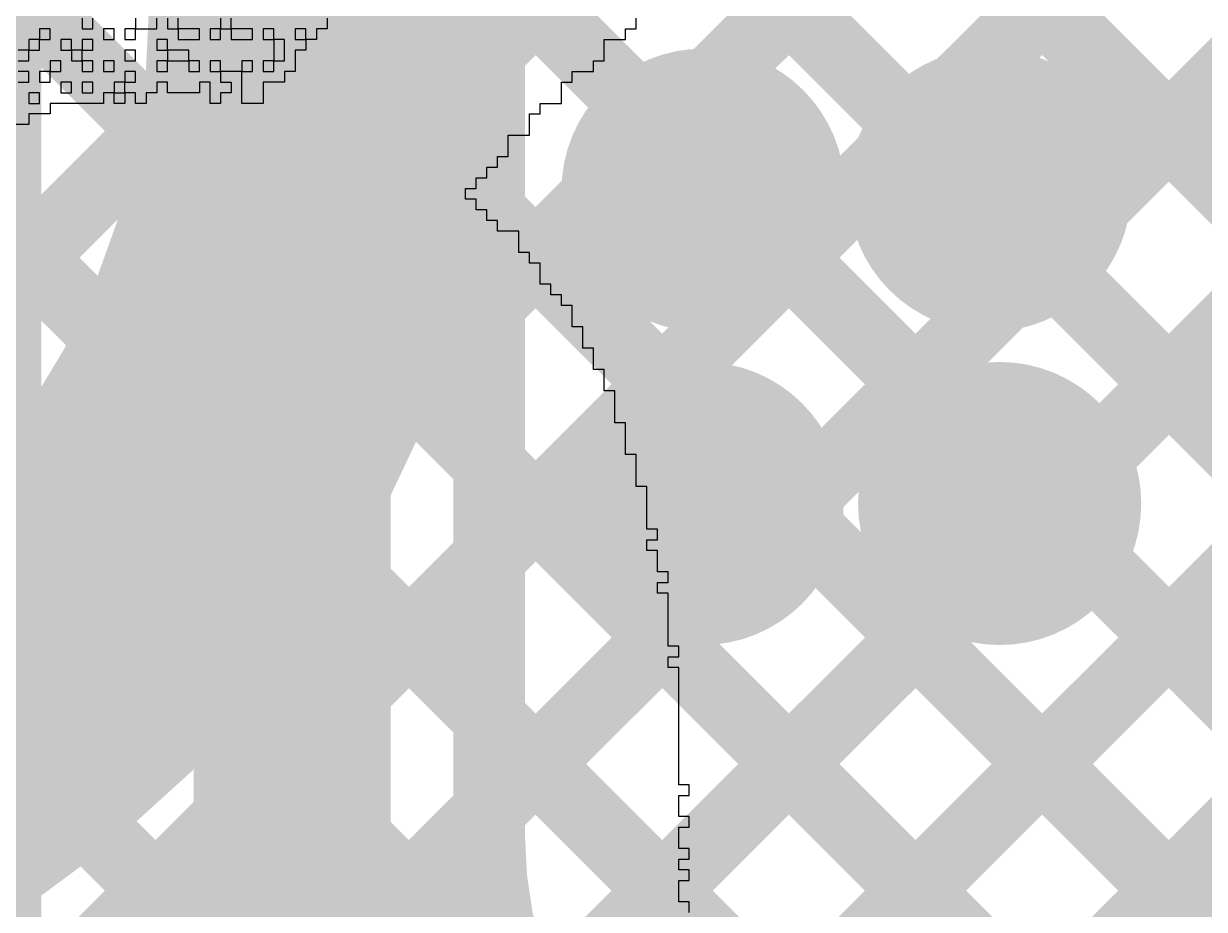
# Model space of a CAD drawing. Header units: millimetres. Extents: x 3.06 to 5.82, y 1.29 to 3.84.
# Drawn here: x 4.737 to 4.8689, y 2.0627 to 2.1616 of the extents above; entities that cross this region are included whole.
import ezdxf

# ---------------------------------------------------------------- set-up
doc = ezdxf.new("R2010")
doc.units = ezdxf.units.MM
doc.header["$MEASUREMENT"] = 0
for name, color, linetype in [('BottomLayer', 5, 'Continuous'), ('BottomSolder', 6, 'Continuous'), ('MultiLayer', 9, 'Continuous'), ('TopLayer', 1, 'Continuous'), ('TopOverlay', 2, 'Continuous'), ('TopSolder', 216, 'Continuous'), ('ViaHoleLayer', 16, 'Continuous')]:
    doc.layers.add(name, color=color, linetype=linetype)

msp = doc.modelspace()

# ---------------------------------------------------------------- linework, layer by layer
at = {"layer": 'BottomLayer'}
for points, const_width in [([(4.767, 2.071), (4.767, 2.726)], 0.022), ([(4.789, 2.071), (4.789, 2.726)], 0.008), ([(4.789, 2.1585619), (5.355, 2.7245619)], 0.008), ([(4.789, 2.1302776), (5.3596787, 2.7009563)], 0.008), ([(4.789, 2.1019933), (5.3728118, 2.6858051)], 0.008), ([(4.789, 2.073709), (5.2974022, 2.5821112)], 0.008), ([(4.793679, 2.0501037), (5.299, 2.5554247)], 0.008), ([(4.8058669, 2.0340073), (5.299, 2.5271404)], 0.008), ([(4.8241438, 2.0239999), (5.3021298, 2.5019859)], 0.008), ([(4.789, 2.2255018), (5.307, 1.7075018)], 0.008), ([(4.789, 2.1972175), (5.307, 1.6792175)], 0.008), ([(4.789, 2.1689332), (5.307, 1.6509332)], 0.008), ([(4.789, 2.1406489), (5.307, 1.6226489)], 0.008), ([(4.789, 2.1123646), (4.8819092, 2.0194554)], 0.008), ([(4.789, 2.0840803), (4.8510803, 2.022)], 0.008), ([(4.272, 2.056), (4.719, 2.056)], 0.04)]:
    msp.add_lwpolyline(points, dxfattribs=dict(at, const_width=const_width))
for points, const_width in [([(4.787, 2.1585619, 1), (4.791, 2.1585619, 1)], 0.004), ([(4.8069831, 2.143, 1), (4.8187941, 2.143, 1)], 0.011811), ([(4.8389831, 2.143, 1), (4.8507941, 2.143, 1)], 0.011811), ([(4.787, 2.1406489, 1), (4.791, 2.1406489, 1)], 0.004), ([(4.787, 2.1302776, 1), (4.791, 2.1302776, 1)], 0.004), ([(4.8068717, 2.108, 1), (4.8186827, 2.108, 1)], 0.011811), ([(4.8400945, 2.108, 1), (4.8519055, 2.108, 1)], 0.011811), ([(4.787, 2.1123646, 1), (4.791, 2.1123646, 1)], 0.004), ([(4.787, 2.1019933, 1), (4.791, 2.1019933, 1)], 0.004), ([(4.787, 2.0840803, 1), (4.791, 2.0840803, 1)], 0.004), ([(4.7615, 2.071, 1), (4.7725, 2.071, 1)], 0.011), ([(4.7615, 2.071, 1), (4.7725, 2.071, 1)], 0.011), ([(4.787, 2.073709, 1), (4.791, 2.073709, 1)], 0.004), ([(4.709, 2.056, 1), (4.729, 2.056, 1)], 0.02), ([(4.787, 2.071, 1), (4.791, 2.071, 1)], 0.004), ([(4.787, 2.071, 1), (4.791, 2.071, 1)], 0.004)]:
    msp.add_lwpolyline(points, format="xyb", close=True, dxfattribs=dict(at, const_width=const_width))
for points, const_width in [([(4.838, 2, -0.4142135623730951), (4.767, 2.071)], 0.022), ([(4.838, 2.022, -0.4142135623730951), (4.789, 2.071)], 0.008)]:
    msp.add_lwpolyline(points, format="xyb", dxfattribs=dict(at, const_width=const_width))
msp.add_solid([(4.701, 2.036), (4.739, 2.036), (4.701, 3.474), (4.739, 3.474)], dxfattribs=at)
at = {"layer": 'BottomSolder', "const_width": 0.015811}
for points in [[(4.8049831, 2.143, 1), (4.8207941, 2.143, 1)], [(4.8369831, 2.143, 1), (4.8527941, 2.143, 1)], [(4.8048717, 2.108, 1), (4.8206827, 2.108, 1)], [(4.8380945, 2.108, 1), (4.8539055, 2.108, 1)]]:
    msp.add_lwpolyline(points, format="xyb", close=True, dxfattribs=at)
at = {"layer": 'MultiLayer', "const_width": 0.011811}
for points in [[(4.8069831, 2.143, 1), (4.8187941, 2.143, 1)], [(4.8389831, 2.143, 1), (4.8507941, 2.143, 1)], [(4.8068717, 2.108, 1), (4.8186827, 2.108, 1)], [(4.8400945, 2.108, 1), (4.8519055, 2.108, 1)]]:
    msp.add_lwpolyline(points, format="xyb", close=True, dxfattribs=at)
at = {"layer": 'TopLayer'}
for points, const_width in [([(4.5958695, 2.022), (5.0138695, 2.44)], 0.008), ([(4.6241538, 2.022), (5.0421538, 2.44)], 0.008), ([(4.6457753, 2.0153372), (5.0704381, 2.44)], 0.008), ([(4.6599175, 2.0011951), (5.0987224, 2.44)], 0.008), ([(4.6708195, 1.9838128), (5.1270067, 2.44)], 0.008), ([(4.671, 1.955709), (5.155291, 2.44)], 0.008), ([(4.671, 1.9274247), (5.1835753, 2.44)], 0.008), ([(4.671, 1.8991404), (5.2118596, 2.44)], 0.008), ([(4.671, 1.8708561), (5.2401439, 2.44)], 0.008), ([(4.771, 2.1629921), (4.771, 2.341)], 0.04), ([(4.4668125, 2.3496992), (4.848, 1.9685117)], 0.008), ([(4.581875, 2.3477739), (4.9706489, 1.959)], 0.008), ([(4.5813698, 2.3199948), (4.8819092, 2.0194554)], 0.008), ([(4.6954697, 2.3190322), (4.992, 2.0225018)], 0.008), ([(4.5672277, 2.3058527), (4.855484, 2.0175963)], 0.008), ([(4.6813275, 2.30489), (4.992, 1.9942175)], 0.008), ([(4.544796, 2.3), (4.8473302, 1.9974658)], 0.008), ([(4.6579332, 2.3), (4.9866174, 1.9713158)], 0.008)]:
    msp.add_lwpolyline(points, dxfattribs=dict(at, const_width=const_width))
at = {"layer": 'TopLayer', "const_width": 0.04}
msp.add_lwpolyline([(4.771, 2.1629921, -0.4142135623730951), (4.671, 2.0629921)], format="xyb", dxfattribs=at)
at = {"layer": 'TopLayer'}
for points, const_width in [([(4.761, 2.1629921, 1), (4.781, 2.1629921, 1)], 0.02), ([(4.761, 2.1629921, 1), (4.781, 2.1629921, 1)], 0.02), ([(4.8069831, 2.143, 1), (4.8187941, 2.143, 1)], 0.011811), ([(4.8389831, 2.143, 1), (4.8507941, 2.143, 1)], 0.011811), ([(4.8068717, 2.108, 1), (4.8186827, 2.108, 1)], 0.011811), ([(4.8400945, 2.108, 1), (4.8519055, 2.108, 1)], 0.011811)]:
    msp.add_lwpolyline(points, format="xyb", close=True, dxfattribs=dict(at, const_width=const_width))
at = {"layer": 'TopOverlay'}
for p, q in [((4.743563, 2.1622149), (4.743563, 2.1610256)), ((4.7447522, 2.1610256), (4.7447522, 2.1622149)), ((4.7495093, 2.1622149), (4.7495093, 2.1610256)), ((4.7518877, 2.1610256), (4.7518877, 2.1622149)), ((4.753077, 2.1622149), (4.753077, 2.1610256)), ((4.7542663, 2.1610256), (4.7542663, 2.1622149)), ((4.7590232, 2.1622149), (4.7590232, 2.1610256)), ((4.7602125, 2.1610256), (4.7602125, 2.1622149)), ((4.7709158, 2.1622149), (4.7709158, 2.1610256)), ((4.8054043, 2.1610256), (4.8054043, 2.1622149)), ((4.7399952, 2.1610256), (4.7388059, 2.1610256)), ((4.7388059, 2.1610256), (4.7388059, 2.1598363)), ((4.7399952, 2.1598363), (4.7399952, 2.1610256)), ((4.743563, 2.1610256), (4.7447522, 2.1610256)), ((4.7471307, 2.1610256), (4.7459414, 2.1610256)), ((4.7459414, 2.1610256), (4.7459414, 2.1598363)), ((4.7471307, 2.1598363), (4.7471307, 2.1610256)), ((4.7495093, 2.1610256), (4.74832, 2.1610256)), ((4.74832, 2.1610256), (4.74832, 2.1598363)), ((4.7495093, 2.1610256), (4.7518877, 2.1610256)), ((4.7495093, 2.1598363), (4.7495093, 2.1610256)), ((4.753077, 2.1610256), (4.7542663, 2.1610256)), ((4.7542663, 2.1610256), (4.7542663, 2.1598363)), ((4.7566447, 2.1610256), (4.7542663, 2.1610256)), ((4.7566447, 2.1598363), (4.7566447, 2.1610256)), ((4.7590232, 2.1610256), (4.757834, 2.1610256)), ((4.757834, 2.1610256), (4.757834, 2.1598363)), ((4.7590232, 2.1610256), (4.7602125, 2.1610256)), ((4.7590232, 2.1598363), (4.7590232, 2.1610256)), ((4.7602125, 2.1610256), (4.7602125, 2.1598363)), ((4.762591, 2.1610256), (4.7602125, 2.1610256)), ((4.762591, 2.1598363), (4.762591, 2.1610256)), ((4.7649695, 2.1610256), (4.7637803, 2.1610256)), ((4.7637803, 2.1610256), (4.7637803, 2.1598363)), ((4.7649695, 2.1598363), (4.7649695, 2.1610256)), ((4.7685373, 2.1610256), (4.767348, 2.1610256)), ((4.767348, 2.1610256), (4.767348, 2.1598363)), ((4.7685373, 2.1598363), (4.7685373, 2.1610256)), ((4.7709158, 2.1610256), (4.7697266, 2.1610256)), ((4.7697266, 2.1610256), (4.7697266, 2.1598363)), ((4.804215, 2.1598363), (4.804215, 2.1610256)), ((4.804215, 2.1610256), (4.8054043, 2.1610256)), ((4.7388059, 2.1598363), (4.7376167, 2.1598363)), ((4.7376167, 2.1598363), (4.7376167, 2.1586471)), ((4.7388059, 2.1598363), (4.7399952, 2.1598363)), ((4.7388059, 2.1586471), (4.7388059, 2.1598363)), ((4.7423737, 2.1598363), (4.7411844, 2.1598363)), ((4.7411844, 2.1598363), (4.7411844, 2.1586471)), ((4.7423737, 2.1586471), (4.7423737, 2.1598363)), ((4.7447522, 2.1598363), (4.743563, 2.1598363)), ((4.743563, 2.1598363), (4.743563, 2.1586471)), ((4.7447522, 2.1586471), (4.7447522, 2.1598363)), ((4.7459414, 2.1598363), (4.7471307, 2.1598363)), ((4.74832, 2.1598363), (4.7495093, 2.1598363)), ((4.753077, 2.1598363), (4.7518877, 2.1598363)), ((4.7518877, 2.1598363), (4.7518877, 2.1586471)), ((4.753077, 2.1586471), (4.753077, 2.1598363)), ((4.7542663, 2.1598363), (4.7566447, 2.1598363)), ((4.757834, 2.1598363), (4.7590232, 2.1598363)), ((4.7602125, 2.1598363), (4.762591, 2.1598363)), ((4.7637803, 2.1598363), (4.7649695, 2.1598363)), ((4.7649695, 2.1598363), (4.7649695, 2.1586471)), ((4.7661588, 2.1598363), (4.7649695, 2.1598363)), ((4.7661588, 2.1586471), (4.7661588, 2.1598363)), ((4.767348, 2.1598363), (4.7685373, 2.1598363)), ((4.7697266, 2.1598363), (4.7685373, 2.1598363)), ((4.7685373, 2.1598363), (4.7685373, 2.1586471)), ((4.8018364, 2.1586471), (4.8018364, 2.1598363)), ((4.8018364, 2.1598363), (4.804215, 2.1598363)), ((4.7376167, 2.1586471), (4.7364274, 2.1586471)), ((4.7376167, 2.1586471), (4.7388059, 2.1586471)), ((4.7376167, 2.1574579), (4.7376167, 2.1586471)), ((4.7411844, 2.1586471), (4.7423737, 2.1586471)), ((4.7423737, 2.1586471), (4.7423737, 2.1574579)), ((4.743563, 2.1586471), (4.7423737, 2.1586471)), ((4.743563, 2.1586471), (4.7447522, 2.1586471)), ((4.743563, 2.1574579), (4.743563, 2.1586471)), ((4.7495093, 2.1586471), (4.74832, 2.1586471)), ((4.74832, 2.1586471), (4.74832, 2.1574579)), ((4.7495093, 2.1574579), (4.7495093, 2.1586471)), ((4.7518877, 2.1586471), (4.753077, 2.1586471)), ((4.753077, 2.1586471), (4.753077, 2.1574579)), ((4.7554555, 2.1586471), (4.753077, 2.1586471)), ((4.7554555, 2.1574579), (4.7554555, 2.1586471)), ((4.7649695, 2.1586471), (4.7649695, 2.1574579)), ((4.7661588, 2.1574579), (4.7661588, 2.1586471)), ((4.7685373, 2.1586471), (4.767348, 2.1586471)), ((4.767348, 2.1586471), (4.767348, 2.1574579)), ((4.8018364, 2.1574579), (4.8018364, 2.1586471)), ((4.7364274, 2.1574579), (4.7376167, 2.1574579)), ((4.7411844, 2.1574579), (4.7399952, 2.1574579)), ((4.7399952, 2.1574579), (4.7399952, 2.1562686)), ((4.7411844, 2.1562686), (4.7411844, 2.1574579)), ((4.7423737, 2.1574579), (4.743563, 2.1574579)), ((4.743563, 2.1574579), (4.743563, 2.1562686)), ((4.7447522, 2.1574579), (4.743563, 2.1574579)), ((4.7447522, 2.1562686), (4.7447522, 2.1574579)), ((4.7471307, 2.1574579), (4.7459414, 2.1574579)), ((4.7459414, 2.1574579), (4.7459414, 2.1562686)), ((4.7471307, 2.1562686), (4.7471307, 2.1574579)), ((4.74832, 2.1574579), (4.7495093, 2.1574579)), ((4.753077, 2.1574579), (4.7518877, 2.1574579)), ((4.7518877, 2.1574579), (4.7518877, 2.1562686)), ((4.753077, 2.1574579), (4.7554555, 2.1574579)), ((4.753077, 2.1562686), (4.753077, 2.1574579)), ((4.7554555, 2.1574579), (4.7554555, 2.1562686)), ((4.7566447, 2.1574579), (4.7554555, 2.1574579)), ((4.7566447, 2.1562686), (4.7566447, 2.1574579)), ((4.7590232, 2.1574579), (4.757834, 2.1574579)), ((4.757834, 2.1574579), (4.757834, 2.1562686)), ((4.7590232, 2.1562686), (4.7590232, 2.1574579)), ((4.762591, 2.1574579), (4.7614018, 2.1574579)), ((4.7614018, 2.1574579), (4.7614018, 2.1562686)), ((4.762591, 2.1562686), (4.762591, 2.1574579)), ((4.7649695, 2.1574579), (4.7637803, 2.1574579)), ((4.7637803, 2.1574579), (4.7637803, 2.1562686)), ((4.7649695, 2.1574579), (4.7661588, 2.1574579)), ((4.7649695, 2.1562686), (4.7649695, 2.1574579)), ((4.767348, 2.1574579), (4.767348, 2.1562686)), ((4.8006472, 2.1562686), (4.8006472, 2.1574579)), ((4.8006472, 2.1574579), (4.8018364, 2.1574579)), ((4.7376167, 2.1562686), (4.7364274, 2.1562686)), ((4.7376167, 2.1550793), (4.7376167, 2.1562686)), ((4.7399952, 2.1562686), (4.7388059, 2.1562686)), ((4.7388059, 2.1562686), (4.7388059, 2.1550793)), ((4.7399952, 2.1562686), (4.7411844, 2.1562686)), ((4.7399952, 2.1550793), (4.7399952, 2.1562686)), ((4.743563, 2.1562686), (4.7447522, 2.1562686)), ((4.7459414, 2.1562686), (4.7471307, 2.1562686)), ((4.7495093, 2.1562686), (4.74832, 2.1562686)), ((4.74832, 2.1562686), (4.74832, 2.1550793)), ((4.7495093, 2.1550793), (4.7495093, 2.1562686)), ((4.7518877, 2.1562686), (4.753077, 2.1562686)), ((4.7554555, 2.1562686), (4.7566447, 2.1562686)), ((4.757834, 2.1562686), (4.7590232, 2.1562686)), ((4.7614018, 2.1562686), (4.7590232, 2.1562686)), ((4.7590232, 2.1562686), (4.7590232, 2.1550793)), ((4.7614018, 2.1550793), (4.7614018, 2.1562686)), ((4.7614018, 2.1562686), (4.762591, 2.1562686)), ((4.7637803, 2.1562686), (4.7649695, 2.1562686)), ((4.767348, 2.1562686), (4.7661588, 2.1562686)), ((4.7661588, 2.1562686), (4.7661588, 2.1550793)), ((4.7982687, 2.1550793), (4.7982687, 2.1562686)), ((4.7982687, 2.1562686), (4.8006472, 2.1562686)), ((4.7364274, 2.1550793), (4.7376167, 2.1550793)), ((4.7388059, 2.1550793), (4.7399952, 2.1550793)), ((4.7423737, 2.1550793), (4.7411844, 2.1550793)), ((4.7411844, 2.1550793), (4.7411844, 2.15389)), ((4.7423737, 2.15389), (4.7423737, 2.1550793)), ((4.7447522, 2.1550793), (4.743563, 2.1550793)), ((4.743563, 2.1550793), (4.743563, 2.15389)), ((4.7447522, 2.15389), (4.7447522, 2.1550793)), ((4.74832, 2.1550793), (4.7471307, 2.1550793)), ((4.7471307, 2.1550793), (4.7471307, 2.15389)), ((4.74832, 2.15389), (4.74832, 2.1550793)), ((4.74832, 2.1550793), (4.7495093, 2.1550793)), ((4.753077, 2.1550793), (4.7518877, 2.1550793)), ((4.7518877, 2.1550793), (4.7518877, 2.15389)), ((4.753077, 2.15389), (4.753077, 2.1550793)), ((4.757834, 2.1550793), (4.7566447, 2.1550793)), ((4.7566447, 2.1550793), (4.7566447, 2.15389)), ((4.757834, 2.15389), (4.757834, 2.1550793)), ((4.7590232, 2.1550793), (4.7602125, 2.1550793)), ((4.7602125, 2.1550793), (4.7602125, 2.15389)), ((4.7614018, 2.15389), (4.7614018, 2.1550793)), ((4.7661588, 2.1550793), (4.7637803, 2.1550793)), ((4.7637803, 2.1550793), (4.7637803, 2.15389)), ((4.7970794, 2.15389), (4.7970794, 2.1550793)), ((4.7970794, 2.1550793), (4.7982687, 2.1550793)), ((4.7388059, 2.15389), (4.7376167, 2.15389)), ((4.7376167, 2.15389), (4.7376167, 2.1527008)), ((4.7388059, 2.1527008), (4.7388059, 2.15389)), ((4.7411844, 2.15389), (4.7423737, 2.15389)), ((4.743563, 2.15389), (4.7447522, 2.15389)), ((4.7471307, 2.15389), (4.7459414, 2.15389)), ((4.7459414, 2.15389), (4.7459414, 2.1527008)), ((4.7471307, 2.15389), (4.74832, 2.15389)), ((4.7471307, 2.1527008), (4.7471307, 2.15389)), ((4.7495093, 2.15389), (4.74832, 2.15389)), ((4.74832, 2.15389), (4.74832, 2.1527008)), ((4.7495093, 2.1527008), (4.7495093, 2.15389)), ((4.7518877, 2.15389), (4.7506985, 2.15389)), ((4.7506985, 2.15389), (4.7506985, 2.1527008)), ((4.7566447, 2.15389), (4.753077, 2.15389)), ((4.757834, 2.1527008), (4.757834, 2.15389)), ((4.7602125, 2.15389), (4.7590232, 2.15389)), ((4.7590232, 2.15389), (4.7590232, 2.1527008)), ((4.7614018, 2.1527008), (4.7614018, 2.15389)), ((4.7637803, 2.15389), (4.7637803, 2.1527008)), ((4.7970794, 2.1527008), (4.7970794, 2.15389)), ((4.7376167, 2.1527008), (4.7388059, 2.1527008)), ((4.7459414, 2.1527008), (4.7399952, 2.1527008)), ((4.7399952, 2.1527008), (4.7399952, 2.1515116)), ((4.74832, 2.1527008), (4.7471307, 2.1527008)), ((4.7506985, 2.1527008), (4.7495093, 2.1527008)), ((4.7590232, 2.1527008), (4.757834, 2.1527008)), ((4.7637803, 2.1527008), (4.7614018, 2.1527008)), ((4.7947009, 2.1515116), (4.7947009, 2.1527008)), ((4.7947009, 2.1527008), (4.7970794, 2.1527008)), ((4.7376167, 2.1503223), (4.7340489, 2.1503223)), ((4.7399952, 2.1515116), (4.7376167, 2.1515116)), ((4.7376167, 2.1515116), (4.7376167, 2.1503223)), ((4.7935116, 2.1503223), (4.7935116, 2.1515116)), ((4.7935116, 2.1515116), (4.7947009, 2.1515116)), ((4.7935116, 2.149133), (4.7935116, 2.1503223)), ((4.7911331, 2.1479438), (4.7911331, 2.149133)), ((4.7911331, 2.149133), (4.7935116, 2.149133)), ((4.7911331, 2.1467545), (4.7911331, 2.1479438)), ((4.7899439, 2.1455653), (4.7899439, 2.1467545)), ((4.7899439, 2.1467545), (4.7911331, 2.1467545)), ((4.7887546, 2.144376), (4.7887546, 2.1455653)), ((4.7887546, 2.1455653), (4.7899439, 2.1455653)), ((4.7875653, 2.1431867), (4.7875653, 2.144376)), ((4.7875653, 2.144376), (4.7887546, 2.144376)), ((4.7863761, 2.1419976), (4.7863761, 2.1431867)), ((4.7863761, 2.1431867), (4.7875653, 2.1431867)), ((4.7875653, 2.1419976), (4.7863761, 2.1419976)), ((4.7875653, 2.1408083), (4.7875653, 2.1419976)), ((4.7887546, 2.1408083), (4.7875653, 2.1408083)), ((4.7887546, 2.139619), (4.7887546, 2.1408083)), ((4.7899439, 2.139619), (4.7887546, 2.139619)), ((4.7899439, 2.1384297), (4.7899439, 2.139619)), ((4.7923224, 2.1384297), (4.7899439, 2.1384297)), ((4.7923224, 2.1372405), (4.7923224, 2.1384297)), ((4.7923224, 2.1360513), (4.7923224, 2.1372405)), ((4.7935116, 2.1360513), (4.7923224, 2.1360513)), ((4.7935116, 2.134862), (4.7935116, 2.1360513)), ((4.7947009, 2.134862), (4.7935116, 2.134862)), ((4.7947009, 2.1336727), (4.7947009, 2.134862)), ((4.7947009, 2.1324834), (4.7947009, 2.1336727)), ((4.7958902, 2.1324834), (4.7947009, 2.1324834)), ((4.7958902, 2.1312942), (4.7958902, 2.1324834)), ((4.7970794, 2.1312942), (4.7958902, 2.1312942)), ((4.7970794, 2.130105), (4.7970794, 2.1312942)), ((4.7982687, 2.130105), (4.7970794, 2.130105)), ((4.7982687, 2.1289157), (4.7982687, 2.130105)), ((4.7982687, 2.1277264), (4.7982687, 2.1289157)), ((4.7994579, 2.1277264), (4.7982687, 2.1277264)), ((4.7994579, 2.1265372), (4.7994579, 2.1277264)), ((4.7994579, 2.1253479), (4.7994579, 2.1265372)), ((4.8006472, 2.1253479), (4.7994579, 2.1253479)), ((4.8006472, 2.1241587), (4.8006472, 2.1253479)), ((4.8006472, 2.1229694), (4.8006472, 2.1241587)), ((4.8018364, 2.1229694), (4.8006472, 2.1229694)), ((4.8018364, 2.1217802), (4.8018364, 2.1229694)), ((4.8018364, 2.120591), (4.8018364, 2.1217802)), ((4.8030257, 2.120591), (4.8018364, 2.120591)), ((4.8030257, 2.1194017), (4.8030257, 2.120591)), ((4.8030257, 2.1182124), (4.8030257, 2.1194017)), ((4.8030257, 2.1170231), (4.8030257, 2.1182124)), ((4.804215, 2.1170231), (4.8030257, 2.1170231)), ((4.804215, 2.1158339), (4.804215, 2.1170231)), ((4.804215, 2.1146447), (4.804215, 2.1158339)), ((4.804215, 2.1134554), (4.804215, 2.1146447)), ((4.8054043, 2.1134554), (4.804215, 2.1134554)), ((4.8054043, 2.1122661), (4.8054043, 2.1134554)), ((4.8054043, 2.1110769), (4.8054043, 2.1122661)), ((4.8054043, 2.1098876), (4.8054043, 2.1110769)), ((4.8065934, 2.1098876), (4.8054043, 2.1098876)), ((4.8065934, 2.1086984), (4.8065934, 2.1098876)), ((4.8065934, 2.1075091), (4.8065934, 2.1086984)), ((4.8065934, 2.1063199), (4.8065934, 2.1075091)), ((4.8065934, 2.1051306), (4.8065934, 2.1063199)), ((4.8077827, 2.1051306), (4.8065934, 2.1051306)), ((4.8077827, 2.1039414), (4.8077827, 2.1051306)), ((4.8065934, 2.1027521), (4.8065934, 2.1039414)), ((4.8065934, 2.1039414), (4.8077827, 2.1039414)), ((4.8077827, 2.1027521), (4.8065934, 2.1027521)), ((4.8077827, 2.1015628), (4.8077827, 2.1027521)), ((4.8077827, 2.1003736), (4.8077827, 2.1015628)), ((4.808972, 2.1003736), (4.8077827, 2.1003736)), ((4.808972, 2.0991844), (4.808972, 2.1003736)), ((4.8077827, 2.0979951), (4.8077827, 2.0991844)), ((4.8077827, 2.0991844), (4.808972, 2.0991844)), ((4.808972, 2.0979951), (4.8077827, 2.0979951)), ((4.808972, 2.0968058), (4.808972, 2.0979951)), ((4.808972, 2.0956165), (4.808972, 2.0968058)), ((4.808972, 2.0944273), (4.808972, 2.0956165)), ((4.808972, 2.093238), (4.808972, 2.0944273)), ((4.808972, 2.0920488), (4.808972, 2.093238)), ((4.8101613, 2.0920488), (4.808972, 2.0920488)), ((4.8101613, 2.0908595), (4.8101613, 2.0920488)), ((4.808972, 2.0896703), (4.808972, 2.0908595)), ((4.808972, 2.0908595), (4.8101613, 2.0908595)), ((4.8101613, 2.0896703), (4.808972, 2.0896703)), ((4.8101613, 2.088481), (4.8101613, 2.0896703)), ((4.8101613, 2.0872918), (4.8101613, 2.088481)), ((4.8101613, 2.0861026), (4.8101613, 2.0872918)), ((4.8101613, 2.0849133), (4.8101613, 2.0861026)), ((4.8101613, 2.083724), (4.8101613, 2.0849133)), ((4.8101613, 2.0825347), (4.8101613, 2.083724)), ((4.8101613, 2.0813455), (4.8101613, 2.0825347)), ((4.8101613, 2.0801563), (4.8101613, 2.0813455)), ((4.8101613, 2.078967), (4.8101613, 2.0801563)), ((4.8101613, 2.0777777), (4.8101613, 2.078967)), ((4.8101613, 2.0765884), (4.8101613, 2.0777777)), ((4.8113505, 2.0765884), (4.8101613, 2.0765884)), ((4.8113505, 2.0753992), (4.8113505, 2.0765884)), ((4.8101613, 2.07421), (4.8101613, 2.0753992)), ((4.8101613, 2.0753992), (4.8113505, 2.0753992)), ((4.8101613, 2.0730207), (4.8101613, 2.07421)), ((4.8113505, 2.0730207), (4.8101613, 2.0730207)), ((4.8113505, 2.0718315), (4.8113505, 2.0730207)), ((4.8101613, 2.0706422), (4.8101613, 2.0718315)), ((4.8101613, 2.0718315), (4.8113505, 2.0718315)), ((4.8101613, 2.0694529), (4.8101613, 2.0706422)), ((4.8113505, 2.0694529), (4.8101613, 2.0694529)), ((4.8113505, 2.0682637), (4.8113505, 2.0694529)), ((4.8101613, 2.0670744), (4.8101613, 2.0682637)), ((4.8101613, 2.0682637), (4.8113505, 2.0682637)), ((4.8113505, 2.0670744), (4.8101613, 2.0670744)), ((4.8101613, 2.064696), (4.8101613, 2.0658852)), ((4.8101613, 2.0658852), (4.8113505, 2.0658852)), ((4.8113505, 2.0658852), (4.8113505, 2.0670744)), ((4.8101613, 2.0635067), (4.8101613, 2.064696)), ((4.8113505, 2.0635067), (4.8101613, 2.0635067)), ((4.8113505, 2.0623174), (4.8113505, 2.0635067))]:
    msp.add_line(p, q, dxfattribs=at)
at = {"layer": 'TopSolder', "const_width": 0.015811}
for points in [[(4.8049831, 2.143, 1), (4.8207941, 2.143, 1)], [(4.8369831, 2.143, 1), (4.8527941, 2.143, 1)], [(4.8048717, 2.108, 1), (4.8206827, 2.108, 1)], [(4.8380945, 2.108, 1), (4.8539055, 2.108, 1)]]:
    msp.add_lwpolyline(points, format="xyb", close=True, dxfattribs=at)
at = {"layer": 'ViaHoleLayer', "const_width": 0.007874}
for points in [[(4.8089516, 2.143, 1), (4.8168256, 2.143, 1)], [(4.8409516, 2.143, 1), (4.8488256, 2.143, 1)], [(4.8088402, 2.108, 1), (4.8167142, 2.108, 1)], [(4.842063, 2.108, 1), (4.849937, 2.108, 1)]]:
    msp.add_lwpolyline(points, format="xyb", close=True, dxfattribs=at)

doc.saveas('drawing.dxf')
